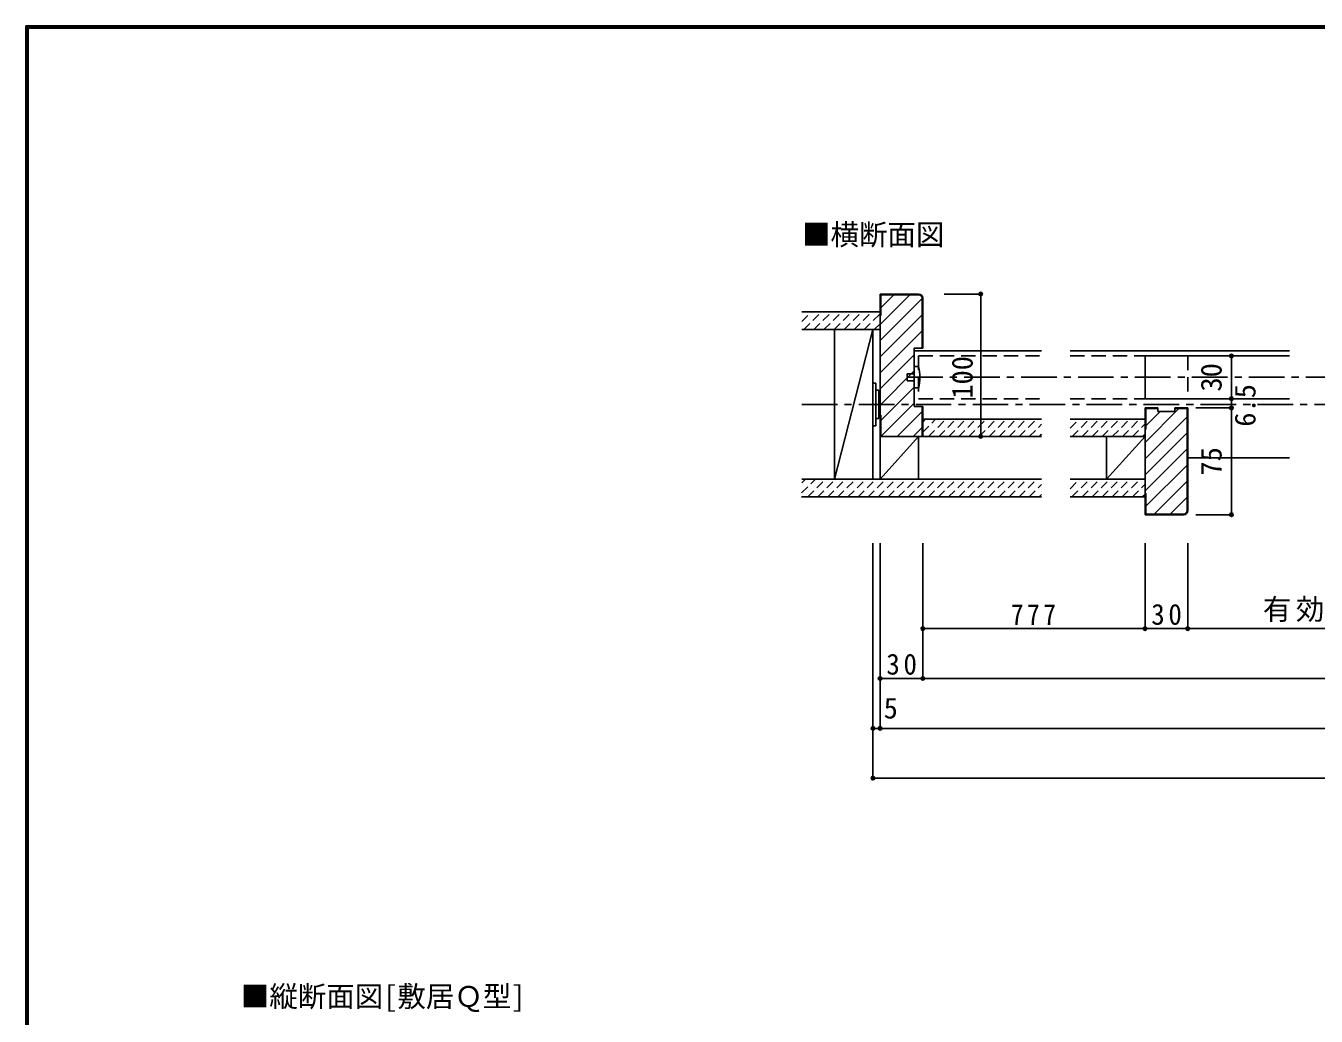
# Model space of a CAD drawing. Units: millimetres at full size, sheet at 1:5. Extents: x -973 to 977, y -718 to 696.
# Drawn here: x -973 to -67, y 0 to 696 of the extents above; entities that cross this region are included whole.
import ezdxf
from ezdxf.enums import TextEntityAlignment as Align

# ---------------------------------------------------------------- set-up
doc = ezdxf.new("R2010")
doc.units = ezdxf.units.MM
doc.header["$LTSCALE"] = 5
doc.header["$PDMODE"] = 32
doc.header["$PDSIZE"] = 2.5
for name, pattern in [('CHAIN1', [8, 5, -1, 1, -1]), ('DASHED1', [1.8, 1.2, -0.6]), ('DASHED2', [3, 2, -1])]:
    doc.linetypes.add(name, pattern=pattern)
for name, color, linetype in [('0-1_通り芯', 4, 'CHAIN1'), ('0-2_柱', 7, 'Continuous'), ('0-3_仕上げ', 2, 'Continuous'), ('0-4_枠', 3, 'Continuous'), ('0-6_扉', 6, 'Continuous'), ('0-7_金物', 7, 'Continuous'), ('0-A_文字', 7, 'Continuous'), ('0-B_寸法', 7, 'Continuous'), ('0-C_ハッチ', 4, 'DASHED1'), ('F-1_枠', 6, 'Continuous')]:
    doc.layers.add(name, color=color, linetype=linetype)
doc.styles.add('ＭＳ ゴシック', font='')
doc.styles.get('ＭＳ ゴシック').set_extended_font_data('MS Gothic')

msp = doc.modelspace()

# ---------------------------------------------------------------- linework, layer by layer
at = {"layer": '0-1_通り芯'}
for p, q in [((-354.404, 449), (357.71, 449)), ((-428.39, 430), (431.71, 430))]:
    msp.add_line(p, q, dxfattribs=at)
at = {"layer": '0-2_柱'}
for p, q in [((-405.404, 482.5), (-405.404, 377.5)), ((-378.404, 482.5), (-405.404, 482.5)), ((-378.404, 482.5), (-405.404, 377.5)), ((-378.404, 377.5), (-378.404, 482.5)), ((-373.404, 377.5), (-346.404, 407.5)), ((-373.404, 407.5), (-373.404, 377.5)), ((-214.375, 407.5), (-214.375, 377.5)), ((-187.375, 407.5), (-214.375, 407.5)), ((-214.375, 377.5), (-187.375, 407.5)), ((-187.375, 377.5), (-187.375, 407.5)), ((-405.404, 377.5), (-378.404, 377.5)), ((-214.375, 377.5), (-187.375, 377.5))]:
    msp.add_line(p, q, dxfattribs=at)
msp.add_lwpolyline([(-373.404, 377.5), (-346.404, 377.5), (-346.404, 407.5), (-373.404, 407.5)], dxfattribs=at)
at = {"layer": '0-3_仕上げ'}
for p, q in [((-428.39, 495), (-373.404, 495)), ((-343.404, 419.5), (-259.96, 419.5)), ((-239.96, 419.5), (-187.375, 419.5)), ((-187.375, 419.5), (-187.375, 407.5)), ((-343.404, 407.5), (-259.96, 407.5)), ((-239.96, 407.5), (-187.375, 407.5)), ((-428.475, 377.5), (-259.96, 377.5)), ((-239.96, 377.5), (-187.375, 377.5)), ((-187.375, 365), (-187.375, 377.5)), ((-428.495, 365), (-259.96, 365)), ((-239.96, 365), (-187.375, 365))]:
    msp.add_line(p, q, dxfattribs=at)
msp.add_lwpolyline([(-428.39, 482.5), (-373.404, 482.5), (-373.404, 495)], dxfattribs=at)
at = {"layer": '0-4_枠'}
for p, q in [((-346.404, 507.5), (-373.404, 507.5)), ((-372.904, 507), (-372.904, 492.5)), ((-346.404, 507), (-372.904, 507)), ((-343.904, 504.5), (-343.904, 469.5)), ((-343.404, 504.5), (-343.404, 469.5)), ((-373.404, 492.5), (-372.904, 492.5)), ((-349.404, 428.5), (-343.404, 428.5)), ((-343.904, 407.5), (-343.904, 428.5)), ((-343.404, 407.5), (-343.404, 428.5)), ((-187.375, 352.5), (-187.375, 427.5)), ((-178.375, 427), (-186.875, 427)), ((-166.375, 427.5), (-157.375, 427.5)), ((-166.375, 427.5), (-166.375, 425)), ((-166.375, 427), (-157.875, 427)), ((-157.875, 427), (-157.875, 355.5)), ((-157.375, 355.5), (-157.375, 427.5)), ((-178.375, 425), (-166.375, 425)), ((-160.375, 352.5), (-187.375, 352.5)), ((-186.875, 353), (-160.375, 353))]:
    msp.add_line(p, q, dxfattribs=at)
at = {"layer": '0-4_枠', "color": 4}
for p, q in [((-349.404, 467.5), (-259.96, 467.5)), ((-239.96, 467.5), (-85.96, 467.5)), ((-157.375, 392.5), (-85.96, 392.5))]:
    msp.add_line(p, q, dxfattribs=at)
at = {"layer": '0-4_枠'}
for points in [[(-343.404, 407.5), (-373.404, 407.5), (-373.404, 507.5)], [(-349.404, 428.5), (-349.404, 469.5), (-343.404, 469.5)], [(-178.375, 425), (-178.375, 427.5), (-187.375, 427.5)], [(-187.375, 412.5), (-186.875, 412.5), (-186.875, 427)], [(-372.904, 407.5), (-372.904, 422.5), (-373.404, 422.5)], [(-187.375, 367.5), (-186.875, 367.5), (-186.875, 353)]]:
    msp.add_lwpolyline(points, dxfattribs=at)
for centre, radius, start, end in [((-346.404, 504.5), 3, 0, 90), ((-346.404, 504.5), 2.5, 0, 90), ((-160.375, 355.5), 3, 270, 0), ((-160.375, 355.5), 2.5, 270, 0)]:
    msp.add_arc(centre, radius, start, end, dxfattribs=at)
at = {"layer": '0-6_扉', "color": 2, "linetype": 'DASHED2'}
for p, q in [((-346.404, 464), (-346.404, 434)), ((-346.404, 464), (-259.96, 464)), ((-239.96, 464), (-157.375, 464)), ((-157.375, 464), (-157.375, 434)), ((-346.404, 434), (-259.96, 434)), ((-239.96, 434), (-157.375, 434))]:
    msp.add_line(p, q, dxfattribs=at)
at = {"layer": '0-6_扉'}
for p, q in [((-187.375, 464), (-187.375, 434)), ((-187.375, 464), (-85.96, 464)), ((-187.375, 434), (-85.96, 434))]:
    msp.add_line(p, q, dxfattribs=at)
at = {"layer": '0-7_金物'}
for p, q in [((-378.404, 445), (-376.404, 445)), ((-378.404, 445), (-378.404, 415)), ((-376.404, 445), (-376.404, 415)), ((-354.404, 446.5), (-354.404, 451.5)), ((-354.404, 451.5), (-349.404, 451.5)), ((-349.404, 446.5), (-354.404, 446.5)), ((-376.404, 440), (-374.404, 440)), ((-374.404, 440), (-374.404, 420)), ((-374.404, 439), (-373.404, 439)), ((-349.404, 441.5), (-346.404, 441.5)), ((-376.404, 420), (-374.404, 420)), ((-374.404, 421), (-373.404, 421)), ((-378.404, 415), (-376.404, 415))]:
    msp.add_line(p, q, dxfattribs=at)
msp.add_lwpolyline([(-346.404, 456.5), (-349.404, 456.5), (-349.404, 441.5)], dxfattribs=at)
msp.add_arc((-374.029, 449), 28.625, 344.81071, 15.18929, dxfattribs=at)
at = {"layer": '0-B_寸法', "color": 4}
for p, q in [((-302.763, 507.5), (-328.404, 507.5)), ((-302.763, 507.5), (-302.763, 407.5)), ((-126.671, 464), (-126.671, 352.5)), ((-151.717, 434), (-126.671, 434)), ((-151.717, 427.5), (-126.671, 427.5)), ((-302.763, 407.5), (-328.404, 407.5)), ((-151.717, 352.5), (-126.671, 352.5)), ((-378.404, 167.5), (-378.404, 332.5)), ((-373.404, 202.5), (-373.404, 332.5)), ((-373.404, 202.5), (-373.404, 332.5)), ((-343.404, 237.5), (-343.404, 332.5)), ((-187.375, 272.5), (-187.375, 332.5)), ((-157.375, 272.5), (-157.375, 332.5)), ((-343.404, 272.5), (-187.375, 272.5)), ((-187.375, 272.5), (-157.375, 272.5)), ((-157.375, 272.5), (160.681, 272.5)), ((-373.404, 237.5), (-343.404, 237.5)), ((-343.404, 237.5), (346.71, 237.5)), ((-378.404, 202.5), (-373.404, 202.5)), ((-373.404, 202.5), (376.71, 202.5)), ((-378.404, 167.5), (381.71, 167.5))]:
    msp.add_line(p, q, dxfattribs=at)
at = {"layer": '0-B_寸法'}
for p in [(-302.763, 507.5), (-126.671, 464), (-126.671, 434), (-126.671, 427.5), (-302.763, 407.5), (-126.671, 352.5), (-343.404, 272.5), (-187.375, 272.5), (-157.375, 272.5), (-373.404, 237.5), (-343.404, 237.5), (-378.404, 202.5), (-373.404, 202.5), (-373.404, 202.5), (-378.404, 167.5)]:
    msp.add_point(p, dxfattribs=at)
at = {"layer": '0-C_ハッチ', "linetype": 'Continuous'}
for p, q in [((-352.476, 507), (-373.404, 486.072)), ((-343.904, 504.259), (-373.404, 474.759)), ((-363.79, 507), (-372.904, 497.886)), ((-343.904, 492.945), (-373.404, 463.445)), ((-343.904, 481.631), (-373.404, 452.131)), ((-349.404, 464.818), (-373.404, 440.818)), ((-343.904, 470.318), (-344.721, 469.5)), ((-349.404, 453.504), (-373.404, 429.504)), ((-349.404, 442.19), (-372.904, 418.69)), ((-349.404, 430.877), (-372.78, 407.5)), ((-163.527, 427), (-187.375, 403.152)), ((-186.154, 427), (-186.875, 426.279)), ((-343.904, 425.063), (-361.467, 407.5)), ((-157.875, 421.338), (-187.375, 391.838)), ((-176.841, 425), (-186.875, 414.965)), ((-343.904, 413.749), (-350.153, 407.5)), ((-157.875, 410.024), (-187.375, 380.524)), ((-157.875, 398.711), (-187.375, 369.211)), ((-157.875, 387.397), (-186.875, 358.397)), ((-157.875, 376.083), (-180.958, 353)), ((-157.875, 364.769), (-169.645, 353))]:
    msp.add_line(p, q, dxfattribs=at)
at = {"layer": '0-C_ハッチ'}
for p, q in [((-428.295, 488.24), (-421.535, 495)), ((-426.964, 482.5), (-414.464, 495)), ((-419.893, 482.5), (-407.393, 495)), ((-412.822, 482.5), (-400.322, 495)), ((-405.75, 482.5), (-393.25, 495)), ((-398.679, 482.5), (-386.179, 495)), ((-391.608, 482.5), (-379.108, 495)), ((-384.537, 482.5), (-373.404, 493.634)), ((-377.466, 482.5), (-373.404, 486.562)), ((-343.404, 410.497), (-334.4, 419.5)), ((-343.404, 417.568), (-341.471, 419.5)), ((-339.329, 407.5), (-327.329, 419.5)), ((-332.258, 407.5), (-320.258, 419.5)), ((-325.187, 407.5), (-313.187, 419.5)), ((-318.116, 407.5), (-306.116, 419.5)), ((-311.045, 407.5), (-299.045, 419.5)), ((-303.974, 407.5), (-291.974, 419.5)), ((-296.903, 407.5), (-284.903, 419.5)), ((-289.832, 407.5), (-277.832, 419.5)), ((-282.761, 407.5), (-270.761, 419.5)), ((-275.69, 407.5), (-263.69, 419.5)), ((-239.96, 413.218), (-233.678, 419.5)), ((-238.607, 407.5), (-226.607, 419.5)), ((-231.536, 407.5), (-219.536, 419.5)), ((-224.464, 407.5), (-212.464, 419.5)), ((-217.393, 407.5), (-205.393, 419.5)), ((-210.322, 407.5), (-198.322, 419.5)), ((-203.251, 407.5), (-191.251, 419.5)), ((-268.618, 407.5), (-259.96, 416.158)), ((-261.547, 407.5), (-259.96, 409.087)), ((-196.18, 407.5), (-187.375, 416.305)), ((-189.109, 407.5), (-187.375, 409.234)), ((-428.491, 367.836), (-418.827, 377.5)), ((-428.479, 374.918), (-425.898, 377.5)), ((-424.256, 365), (-411.756, 377.5)), ((-417.184, 365), (-404.684, 377.5)), ((-410.113, 365), (-397.613, 377.5)), ((-403.042, 365), (-390.542, 377.5)), ((-395.971, 365), (-383.471, 377.5)), ((-388.9, 365), (-376.4, 377.5)), ((-381.829, 365), (-369.329, 377.5)), ((-374.758, 365), (-362.258, 377.5)), ((-367.687, 365), (-355.187, 377.5)), ((-360.616, 365), (-348.116, 377.5)), ((-353.545, 365), (-341.045, 377.5)), ((-346.474, 365), (-333.974, 377.5)), ((-339.403, 365), (-326.903, 377.5)), ((-332.332, 365), (-319.832, 377.5)), ((-325.261, 365), (-312.761, 377.5)), ((-318.19, 365), (-305.69, 377.5)), ((-311.118, 365), (-298.618, 377.5)), ((-304.047, 365), (-291.547, 377.5)), ((-296.976, 365), (-284.476, 377.5)), ((-289.905, 365), (-277.405, 377.5)), ((-282.834, 365), (-270.334, 377.5)), ((-275.763, 365), (-263.263, 377.5)), ((-268.692, 365), (-259.96, 373.732)), ((-239.96, 370.791), (-233.251, 377.5)), ((-238.68, 365), (-226.18, 377.5)), ((-231.609, 365), (-219.109, 377.5)), ((-224.538, 365), (-212.038, 377.5)), ((-217.467, 365), (-204.967, 377.5)), ((-210.396, 365), (-197.896, 377.5)), ((-203.325, 365), (-190.825, 377.5)), ((-196.254, 365), (-187.375, 373.878)), ((-261.621, 365), (-259.96, 366.661)), ((-189.183, 365), (-187.375, 366.807))]:
    msp.add_line(p, q, dxfattribs=at)
at = {"layer": 'F-1_枠'}
for p, q in [((-973.347, 695.833), (-973.347, -700.833)), ((-973.347, 695.833), (976.653, 695.833)), ((-973.347, 695), (976.653, 695)), ((-973.347, 694.167), (976.653, 694.167)), ((-972.514, 695.833), (-972.514, -700.833)), ((-971.68, 695.833), (-971.68, -700.833))]:
    msp.add_line(p, q, dxfattribs=at)

# ---------------------------------------------------------------- texts
at = {"layer": '0-A_文字', "style": 'ＭＳ ゴシック'}
for s, p in [('■横断面図', (-428.249, 537.5)), ('■縦断面図[敷居Ｑ型]', (-822.347, 2.5))]:
    msp.add_text(s, height=14.66, dxfattribs=at).set_placement(p, align=Align.BOTTOM_LEFT)
at = {"layer": '0-B_寸法', "style": 'ＭＳ ゴシック'}
for s, p in [('100', (-304.013, 434)), ('30', (-129.171, 439)), ('6.5', (-105.371, 414.315)), ('75', (-129.171, 380))]:
    msp.add_text(s, height=14.66, rotation=90, dxfattribs=at).set_placement(p, align=Align.BOTTOM_LEFT)
msp.add_text('5', height=14.66, dxfattribs=at).set_placement((-370.904, 205), align=Align.BOTTOM_LEFT)
at = {"layer": '0-B_寸法', "char_height": 14.66, "attachment_point": 7, "style": 'ＭＳ ゴシック'}
for s, insert in [('\\T1.16;有効開口寸法＝1,560', (-104.597, 275)), ('\\T1.27;\\W0.9;777', (-281.639, 275)), ('\\T1.27;\\W0.95;30', (-183, 275)), ('\\T1.27;\\W0.95;30', (-369.029, 240))]:
    msp.add_mtext(s, dxfattribs=dict(at, insert=insert))

doc.saveas('drawing.dxf')
